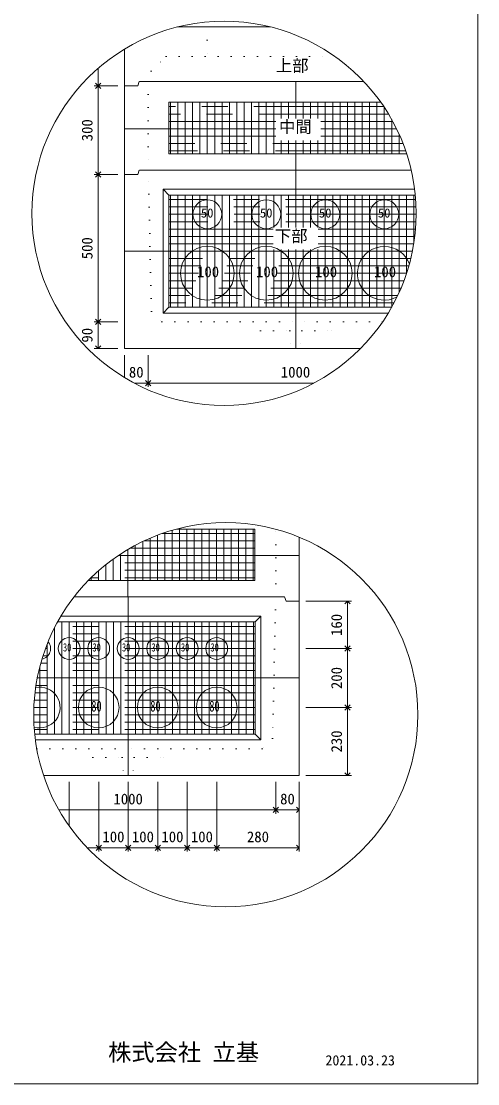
# Model space of a CAD drawing. Units: millimetres, scale not verified. Extents: x -4891 to 18489, y -2331 to 2331.
# Drawn here: x -2945 to -1831, y -1944 to 649 of the extents above; entities that cross this region are included whole.
import ezdxf
from ezdxf.enums import TextEntityAlignment as Align

# ---------------------------------------------------------------- set-up
doc = ezdxf.new("R2010")
doc.units = ezdxf.units.MM
doc.header["$LTSCALE"] = 10
for name, pattern in [('DASHED1', [1.8, 1.2, -0.6]), ('USER2', [50.8, 31.75, -6.35, 6.35, -6.35]), ('USER5', [3.185, 0.01, -3.175])]:
    doc.linetypes.add(name, pattern=pattern)
for name, color, linetype, lineweight in [('0-2_waku', 7, 'Continuous', 18), ('0-3_gaikei', 7, 'Continuous', 18), ('0-4_kakure', 7, 'DASHED1', 5), ('0-5_sunpou', 7, 'Continuous', 5), ('0-8_hole', 7, 'Continuous', 18), ('0-9_uchigawa', 6, 'Continuous', 18), ('0-E_文字１', 7, 'Continuous', 18), ('0-F_コア部分\u3000寸法補助線3', 150, 'USER2', 18), ('1-0_コア部分\u3000寸法補助線2', 150, 'USER2', 18), ('1-1_コア部分\u3000中心補助線', 1, 'Continuous', 18), ('1-2_コア部分\u3000寸法補助線', 7, 'USER2', 5), ('1-3_uchigawa2', 6, 'USER2', 18)]:
    doc.layers.add(name, color=color, linetype=linetype, lineweight=lineweight)
doc.styles.add('ＭＳ ゴシック', font='')
doc.styles.get('ＭＳ ゴシック').set_extended_font_data('MS Gothic')

# ---------------------------------------------------------------- blocks, each defined once
blk = doc.blocks.new('_Open90')
at = {"layer": '0-5_sunpou'}
blk.add_line((0, 0), (-1, 0), dxfattribs=at)
blk.add_lwpolyline([(-0.5, 0.5), (0, 0), (-0.5, -0.5)], dxfattribs=at)

msp = doc.modelspace()

# ---------------------------------------------------------------- linework, layer by layer
at = {"layer": '0-2_waku'}
for p in [(-1830.78, 2331.06), (-4890.78, -1943.94), (-4890.78, -1943.94), (-4890.78, -1943.94), (-4890.78, -1943.94)]:
    msp.add_line(p, (-1830.78, -1943.94), dxfattribs=at)
at = {"layer": '0-3_gaikei'}
for p, q in [((-2563.53, 635.41), (-2509.48, 635.41)), ((-2563.53, 635.41), (-2509.48, 635.41)), ((-2563.53, 635.41), (-2509.48, 635.41)), ((-2336.43, 635.41), (-2563.53, 635.41)), ((-2563.48, 635.41), (-2336.43, 635.41)), ((-2563.48, 635.41), (-2336.43, 635.41)), ((-2693.08, 491.41), (-2693.08, 581.43)), ((-2657.08, 502.21), (-2660.68, 491.41)), ((-2274.87, 502.21), (-2656.47, 502.21)), ((-2108.89, 502.21), (-2275.48, 502.21)), ((-2693.08, 491.41), (-2693.08, -149.39)), ((-2660.68, 491.41), (-2693.08, 491.41)), ((-2660.68, 491.41), (-2693.08, 491.41)), ((-2657.08, 286.21), (-2660.68, 275.41)), ((-2274.87, 286.21), (-2656.47, 286.21)), ((-1993.18, 286.21), (-2275.48, 286.21)), ((-2660.68, 275.41), (-2693.08, 275.41)), ((-2660.68, 275.41), (-2693.08, 275.41)), ((-2693.08, -149.39), (-2116.78, -149.39)), ((-2693.08, -149.39), (-2116.78, -149.39)), ((-2693.08, -149.39), (-2116.78, -149.39)), ((-2266.38, -967.97), (-2266.38, -610.02)), ((-2302.38, -755.57), (-2298.78, -766.37)), ((-2266.38, -766.37), (-2298.78, -766.37))]:
    msp.add_line(p, q, dxfattribs=at)
for points in [[(-2890.69, -1191.17), (-2266.38, -1191.17), (-2266.38, -766.37)], [(-2881.55, -1191.17), (-2266.38, -1191.17), (-2266.38, -766.37)], [(-2302.38, -755.57), (-2683.98, -755.57), (-2816.05, -755.57)]]:
    msp.add_lwpolyline(points, dxfattribs=at)
at = {"layer": '0-4_kakure', "linetype": 'USER5', "lineweight": 18}
for p, q in [((-2491.48, 635.41), (-2491.48, 647.53)), ((-2491.48, 635.41), (-2491.48, 563.41)), ((-2627.67, 527.41), (-2591.67, 563.41)), ((-2591.67, 563.41), (-2179.39, 563.41)), ((-2627.67, 527.41), (-2634.87, 502.21)), ((-2634.87, 502.21), (-2634.87, 286.21)), ((-2627.44, -59.39), (-2634.87, 286.21)), ((-2627.44, -59.39), (-2601.69, -84.59)), ((-2601.69, -84.59), (-2274.87, -84.59)), ((-2361.27, -106.19), (-2382.87, -84.59)), ((-2063.23, -84.59), (-2274.87, -84.59)), ((-2188.47, -106.19), (-2166.87, -84.59)), ((-2361.27, -106.19), (-2289.27, -106.19)), ((-2289.27, -106.19), (-2286.39, -149.39)), ((-2260.47, -106.19), (-2263.35, -149.39)), ((-2260.47, -106.19), (-2188.47, -106.19)), ((-2323.98, -755.57), (-2323.98, -590.44)), ((-2323.98, -755.57), (-2331.41, -1101.17)), ((-2331.41, -1101.17), (-2357.16, -1126.37)), ((-2907.22, -1126.37), (-2683.98, -1126.37)), ((-2770.38, -1147.97), (-2791.98, -1126.37)), ((-2357.16, -1126.37), (-2683.98, -1126.37)), ((-2597.58, -1147.97), (-2575.98, -1126.37)), ((-2770.38, -1147.97), (-2698.38, -1147.97)), ((-2698.38, -1147.97), (-2695.5, -1191.17)), ((-2669.58, -1147.97), (-2672.46, -1191.17)), ((-2669.58, -1147.97), (-2597.58, -1147.97))]:
    msp.add_line(p, q, dxfattribs=at)
at = {"layer": '0-5_sunpou', "color": 150, "lineweight": 18}
for p, q in [((-2757.39, 534.53), (-2757.39, 504.37)), ((-2708.92, 491.41), (-2766.75, 491.41)), ((-2724.76, 491.41), (-2766.75, 491.41)), ((-2757.39, 478.45), (-2757.39, 288.37)), ((-2708.92, 275.41), (-2766.75, 275.41)), ((-2708.92, 275.41), (-2766.75, 275.41)), ((-2757.39, 262.45), (-2757.39, -71.63)), ((-2708.92, -84.59), (-2766.75, -84.59)), ((-2724.76, -84.59), (-2766.75, -84.59)), ((-2757.39, -97.55), (-2757.39, -136.43)), ((-2708.92, -149.39), (-2766.75, -149.39)), ((-2693.08, -165.23), (-2693.08, -220.44)), ((-2635.48, -165.23), (-2635.48, -243.29)), ((-2635.48, -165.23), (-2635.48, -243.29)), ((-2669.3, -233.93), (-2648.44, -233.93)), ((-2622.52, -233.93), (-2230.66, -233.93)), ((-2250.54, -766.37), (-2139.23, -766.37)), ((-2148.59, -779.33), (-2148.59, -868.61)), ((-2250.54, -881.57), (-2139.23, -881.57)), ((-2250.54, -881.57), (-2139.23, -881.57)), ((-2148.59, -894.53), (-2148.59, -1012.61)), ((-2250.54, -1025.57), (-2139.23, -1025.57)), ((-2250.54, -1025.57), (-2139.23, -1025.57)), ((-2148.59, -1038.53), (-2148.59, -1178.21)), ((-2250.54, -1191.17), (-2139.23, -1191.17)), ((-2827.98, -1207.01), (-2827.98, -1314.82)), ((-2755.98, -1207.01), (-2755.98, -1377.47)), ((-2755.98, -1207.01), (-2755.98, -1377.47)), ((-2683.98, -1207.01), (-2683.98, -1377.47)), ((-2683.98, -1207.01), (-2683.98, -1377.47)), ((-2611.98, -1207.01), (-2611.98, -1377.47)), ((-2611.98, -1207.01), (-2611.98, -1377.47)), ((-2539.98, -1207.01), (-2539.98, -1377.47)), ((-2539.98, -1207.01), (-2539.98, -1377.47)), ((-2467.98, -1207.01), (-2467.98, -1377.47)), ((-2467.98, -1207.01), (-2467.98, -1377.47)), ((-2323.98, -1207.01), (-2323.98, -1285.08)), ((-2323.98, -1207.01), (-2323.98, -1285.08)), ((-2266.38, -1207.01), (-2266.38, -1285.08)), ((-2266.38, -1207.01), (-2266.38, -1377.47)), ((-2852.95, -1275.72), (-2336.94, -1275.72)), ((-2311.02, -1275.72), (-2279.34, -1275.72)), ((-2783.84, -1368.11), (-2768.94, -1368.11)), ((-2743.02, -1368.11), (-2696.94, -1368.11)), ((-2671.02, -1368.11), (-2624.94, -1368.11)), ((-2599.02, -1368.11), (-2552.94, -1368.11)), ((-2527.02, -1368.11), (-2480.94, -1368.11)), ((-2455.02, -1368.11), (-2279.34, -1368.11))]:
    msp.add_line(p, q, dxfattribs=at)
for centre in [(-2449.98, 180.49), (-2445.77, -1043.22)]:
    msp.add_circle(centre, 468.88, dxfattribs=at)
at = {"layer": '0-8_hole'}
for centre, radius in [((-2490.87, 178.21), 35.28), ((-2346.87, 178.21), 35.28), ((-2202.87, 178.21), 35.28), ((-2058.87, 178.21), 35.28), ((-2490.87, 34.21), 65.52), ((-2346.87, 34.21), 65.52), ((-2202.87, 34.21), 65.52), ((-2827.98, -881.57), 26.64), ((-2755.98, -881.57), 26.64), ((-2683.98, -881.57), 26.64), ((-2611.98, -881.57), 26.64), ((-2539.98, -881.57), 26.64), ((-2467.98, -881.57), 26.64), ((-2755.98, -1025.57), 49.68), ((-2611.98, -1025.57), 49.68), ((-2467.98, -1025.57), 49.68)]:
    msp.add_circle(centre, radius, dxfattribs=at)
for centre, radius, start, end in [((-2058.87, 34.21), 65.52, 20.66629, 298.32089), ((-2899.98, -881.57), 26.64, 281.59033, 39.2294), ((-2899.98, -1025.57), 49.68, 253.99064, 101.55918)]:
    msp.add_arc(centre, radius, start, end, dxfattribs=at)
at = {"layer": '0-9_uchigawa'}
for p, q in [((-2598.87, 239.41), (-2584.47, 225.01)), ((-2598.87, -62.99), (-2598.87, 239.41)), ((-2584.47, 225.01), (-2274.87, 225.01)), ((-2584.47, -48.59), (-2584.47, 225.01)), ((-2274.87, 225.01), (-1983.22, 225.01)), ((-2598.87, -62.99), (-2584.47, -48.59)), ((-2584.47, -48.59), (-2040.87, -48.59)), ((-2598.87, -62.99), (-2049.28, -62.99)), ((-2359.98, -1104.77), (-2359.98, -802.37)), ((-2374.38, -1090.37), (-2374.38, -816.77)), ((-2912.27, -1090.37), (-2374.38, -1090.37)), ((-2910.59, -1104.77), (-2359.98, -1104.77)), ((-2359.98, -1104.77), (-2374.38, -1090.37))]:
    msp.add_line(p, q, dxfattribs=at)
for points in [[(-2598.87, 239.41), (-2274.87, 239.41), (-1984.82, 239.41)], [(-2856.34, -816.77), (-2683.98, -816.77), (-2374.38, -816.77), (-2359.98, -802.37)], [(-2848.06, -802.37), (-2683.98, -802.37), (-2359.98, -802.37)]]:
    msp.add_lwpolyline(points, dxfattribs=at)
at = {"layer": '0-F_コア部分\u3000寸法補助線3'}
for p, q in [((-2580.87, 325.81), (-2580.87, 451.81)), ((-2544.87, 325.81), (-2544.87, 451.81)), ((-2508.87, 325.81), (-2508.87, 451.81)), ((-2472.87, 325.81), (-2472.87, 451.81)), ((-2436.87, 325.81), (-2436.87, 451.81)), ((-2400.87, 325.81), (-2400.87, 451.81)), ((-2364.87, 325.81), (-2364.87, 451.81)), ((-2328.87, 325.81), (-2328.87, 451.81)), ((-2292.87, 412.04), (-2292.87, 451.81)), ((-2256.87, 412.04), (-2256.87, 451.81)), ((-2220.87, 412.04), (-2220.87, 451.81)), ((-2184.87, 325.81), (-2184.87, 451.81)), ((-2148.87, 325.81), (-2148.87, 451.81)), ((-2112.87, 325.81), (-2112.87, 451.81)), ((-2076.87, 325.81), (-2076.87, 451.81)), ((-2323.87, 405.01), (-2584.47, 405.01)), ((-2038.35, 405.01), (-2213.71, 405.01)), ((-2040.87, 325.81), (-2040.87, 409.57)), ((-2323.87, 369.01), (-2584.47, 369.01)), ((-2020.67, 369.01), (-2213.71, 369.01)), ((-2292.87, 325.81), (-2292.87, 358.14)), ((-2256.87, 325.81), (-2256.87, 358.14)), ((-2220.87, 325.81), (-2220.87, 358.14)), ((-2004.87, 325.81), (-2004.87, 327.88)), ((-1982.32, 214.21), (-2584.47, 214.21)), ((-2580.87, -48.59), (-2580.87, 225.01)), ((-2544.87, -48.59), (-2544.87, 225.01)), ((-2508.87, -48.59), (-2508.87, 225.01)), ((-2472.87, -48.59), (-2472.87, 225.01)), ((-2436.87, -48.59), (-2436.87, 225.01)), ((-2400.87, -48.59), (-2400.87, 225.01)), ((-2364.87, -48.59), (-2364.87, 225.01)), ((-2328.87, 146.24), (-2328.87, 225.01)), ((-2292.87, 146.24), (-2292.87, 225.01)), ((-2256.87, 146.24), (-2256.87, 225.01)), ((-2220.87, 146.24), (-2220.87, 225.01)), ((-2184.87, -48.59), (-2184.87, 225.01)), ((-2148.87, -48.59), (-2148.87, 225.01)), ((-2112.87, -48.59), (-2112.87, 225.01)), ((-2076.87, -48.59), (-2076.87, 225.01)), ((-2040.87, -48.59), (-2040.87, 225.01)), ((-2004.87, 33.11), (-2004.87, 225.01)), ((-1981.11, 178.21), (-2584.47, 178.21)), ((-2330.49, 142.21), (-2584.47, 142.21)), ((-1982.67, 142.21), (-2220.33, 142.21)), ((-2330.49, 106.21), (-2584.47, 106.21)), ((-1987.02, 106.21), (-2220.33, 106.21)), ((-2328.87, -48.59), (-2328.87, 92.34)), ((-2292.87, -48.59), (-2292.87, 92.34)), ((-2256.87, -48.59), (-2256.87, 92.34)), ((-2220.87, -48.59), (-2220.87, 92.34)), ((-1994.26, 70.21), (-2584.47, 70.21)), ((-2004.5, 34.21), (-2584.47, 34.21)), ((-2017.98, -1.79), (-2584.47, -1.79)), ((-2035.01, -37.79), (-2584.47, -37.79)), ((-2558.59, -715.97), (-2558.59, -589.97)), ((-2522.59, -715.97), (-2522.59, -589.97)), ((-2486.59, -715.97), (-2486.59, -589.97)), ((-2450.59, -715.97), (-2450.59, -589.97)), ((-2414.59, -715.97), (-2414.59, -589.97)), ((-2378.59, -715.97), (-2378.59, -589.97)), ((-2630.59, -715.97), (-2630.59, -612.31)), ((-2594.59, -715.97), (-2594.59, -598.59)), ((-2374.99, -636.77), (-2679.54, -636.77)), ((-2666.59, -715.97), (-2666.59, -629.6)), ((-2374.99, -672.77), (-2733.2, -672.77)), ((-2702.59, -715.97), (-2702.59, -650.94)), ((-2738.59, -715.97), (-2738.59, -677.02)), ((-2774.59, -715.97), (-2774.59, -708.97)), ((-2374.38, -827.57), (-2862.11, -827.57)), ((-2845.98, -1090.37), (-2845.98, -816.77)), ((-2809.98, -1090.37), (-2809.98, -816.77)), ((-2773.98, -1090.37), (-2773.98, -816.77)), ((-2737.98, -1090.37), (-2737.98, -816.77)), ((-2701.98, -1090.37), (-2701.98, -816.77)), ((-2665.98, -1090.37), (-2665.98, -816.77)), ((-2629.98, -1090.37), (-2629.98, -816.77)), ((-2593.98, -1090.37), (-2593.98, -816.77)), ((-2557.98, -1090.37), (-2557.98, -816.77)), ((-2521.98, -1090.37), (-2521.98, -816.77)), ((-2485.98, -1090.37), (-2485.98, -816.77)), ((-2449.98, -1090.37), (-2449.98, -816.77)), ((-2413.98, -1090.37), (-2413.98, -816.77)), ((-2377.98, -1090.37), (-2377.98, -816.77)), ((-2881.98, -1090.37), (-2881.98, -871.27)), ((-2374.38, -863.57), (-2878.87, -863.57)), ((-2374.38, -899.57), (-2892.1, -899.57)), ((-2374.38, -935.57), (-2902.12, -935.57)), ((-2374.38, -971.57), (-2909.14, -971.57)), ((-2374.38, -1007.57), (-2913.29, -1007.57)), ((-2374.38, -1043.57), (-2914.65, -1043.57)), ((-2374.38, -1079.57), (-2913.24, -1079.57))]:
    msp.add_line(p, q, dxfattribs=at)
at = {"layer": '1-0_コア部分\u3000寸法補助線2'}
for p, q in [((-2562.87, 325.81), (-2562.87, 451.81)), ((-2526.87, 325.81), (-2526.87, 451.81)), ((-2490.87, 325.81), (-2490.87, 451.81)), ((-2454.87, 325.81), (-2454.87, 451.81)), ((-2382.87, 325.81), (-2382.87, 451.81)), ((-2310.87, 412.04), (-2310.87, 451.81)), ((-2238.87, 412.04), (-2238.87, 451.81)), ((-2166.87, 325.81), (-2166.87, 451.81)), ((-2094.87, 325.81), (-2094.87, 451.81)), ((-2048.69, 423.01), (-2584.47, 423.01)), ((-2022.87, 325.81), (-2022.87, 373.94)), ((-2013.21, 351.01), (-2584.47, 351.01)), ((-2310.87, 325.81), (-2310.87, 358.14)), ((-2238.87, 325.81), (-2238.87, 358.14)), ((-2526.87, -48.59), (-2526.87, 225.01)), ((-2490.87, -48.59), (-2490.87, 225.01)), ((-2454.87, -48.59), (-2454.87, 225.01)), ((-2382.87, -48.59), (-2382.87, 225.01)), ((-2310.87, 146.24), (-2310.87, 225.01)), ((-2238.87, 146.24), (-2238.87, 225.01)), ((-2166.87, -48.59), (-2166.87, 225.01)), ((-2094.87, -48.59), (-2094.87, 225.01)), ((-2022.87, -12.96), (-2022.87, 225.01)), ((-1981.37, 196.21), (-2584.47, 196.21)), ((-2330.49, 124.21), (-2584.47, 124.21)), ((-1984.49, 124.21), (-2220.33, 124.21)), ((-2310.87, -48.59), (-2310.87, 92.34)), ((-2238.87, -48.59), (-2238.87, 92.34)), ((-1998.99, 52.21), (-2584.47, 52.21)), ((-2026.03, -19.79), (-2584.47, -19.79)), ((-2576.59, -715.97), (-2576.59, -592.97)), ((-2504.59, -715.97), (-2504.59, -589.97)), ((-2432.59, -715.97), (-2432.59, -589.97)), ((-2648.59, -715.97), (-2648.59, -620.48)), ((-2374.99, -618.77), (-2644.99, -618.77)), ((-2720.59, -715.97), (-2720.59, -663.33)), ((-2374.99, -690.77), (-2755.01, -690.77)), ((-2791.98, -1090.37), (-2791.98, -816.77)), ((-2719.98, -1090.37), (-2719.98, -816.77)), ((-2647.98, -1090.37), (-2647.98, -816.77)), ((-2575.98, -1090.37), (-2575.98, -816.77)), ((-2503.98, -1090.37), (-2503.98, -816.77)), ((-2431.98, -1090.37), (-2431.98, -816.77)), ((-2374.38, -845.57), (-2870.96, -845.57)), ((-2863.98, -1090.37), (-2863.98, -831.21)), ((-2899.98, -1090.37), (-2899.98, -926.86)), ((-2374.38, -917.57), (-2897.5, -917.57)), ((-2374.38, -989.57), (-2911.57, -989.57)), ((-2374.38, -1061.57), (-2914.29, -1061.57))]:
    msp.add_line(p, q, dxfattribs=at)
at = {"layer": '1-1_コア部分\u3000中心補助線'}
for p, q in [((-2274.87, 412.04), (-2274.87, 502.21)), ((-2323.87, 387.01), (-2693.08, 387.01)), ((-2029.03, 387.01), (-2213.71, 387.01)), ((-2274.87, 286.21), (-2274.87, 358.14)), ((-2274.87, 146.24), (-2274.87, 286.21)), ((-2692.47, 88.21), (-1990.27, 88.21)), ((-2274.87, -149.39), (-2274.87, 92.34)), ((-2684.59, -755.57), (-2684.59, -639.73)), ((-2267.61, -654.77), (-2708.36, -654.77)), ((-2683.98, -1191.17), (-2683.98, -755.57)), ((-2906, -953.57), (-2266.38, -953.57))]:
    msp.add_line(p, q, dxfattribs=at)
at = {"layer": '1-2_コア部分\u3000寸法補助線'}
for p, q in [((-2060.14, 441.01), (-2584.47, 441.01)), ((-2562.87, 325.81), (-2562.87, 451.81)), ((-2490.87, 325.81), (-2490.87, 451.81)), ((-2418.87, 325.81), (-2418.87, 451.81)), ((-2346.87, 325.81), (-2346.87, 451.81)), ((-2202.87, 325.81), (-2202.87, 451.81)), ((-2130.87, 325.81), (-2130.87, 451.81)), ((-2058.87, 325.81), (-2058.87, 439.1)), ((-2006.6, 333.01), (-2584.47, 333.01)), ((-2562.87, -48.59), (-2562.87, 225.01)), ((-2490.87, -48.59), (-2490.87, 225.01)), ((-2418.87, -48.59), (-2418.87, 225.01)), ((-2346.87, -48.59), (-2346.87, 225.01)), ((-2202.87, -48.59), (-2202.87, 225.01)), ((-2130.87, -48.59), (-2130.87, 225.01)), ((-2058.87, -48.59), (-2058.87, 225.01)), ((-1986.87, 107.18), (-1986.87, 225.01)), ((-1981.54, 160.21), (-2584.47, 160.21)), ((-2010.82, 16.21), (-2584.47, 16.21)), ((-2540.59, -715.97), (-2540.59, -589.97)), ((-2468.59, -715.97), (-2468.59, -589.97)), ((-2396.59, -715.97), (-2396.59, -589.97)), ((-2612.59, -715.97), (-2612.59, -605.03)), ((-2374.99, -600.77), (-2600.97, -600.77)), ((-2756.59, -715.97), (-2756.59, -692.17)), ((-2374.99, -708.77), (-2774.39, -708.77)), ((-2827.98, -1090.37), (-2827.98, -816.77)), ((-2755.98, -1090.37), (-2755.98, -816.77)), ((-2611.98, -1090.37), (-2611.98, -816.77)), ((-2539.98, -1090.37), (-2539.98, -816.77)), ((-2467.98, -1090.37), (-2467.98, -816.77)), ((-2395.98, -1090.37), (-2395.98, -816.77)), ((-2374.38, -881.57), (-2885.9, -881.57)), ((-2899.98, -1090.37), (-2899.98, -926.86)), ((-2374.38, -1025.57), (-2914.32, -1025.57))]:
    msp.add_line(p, q, dxfattribs=at)
at = {"layer": '1-3_uchigawa2'}
for p, q in [((-2584.47, 451.81), (-2274.87, 451.81)), ((-2584.47, 451.81), (-2584.47, 325.81)), ((-2067.58, 451.81), (-2274.87, 451.81)), ((-2584.47, 325.81), (-2274.87, 325.81)), ((-2004.19, 325.81), (-2274.87, 325.81)), ((-2374.99, -589.97), (-2565.82, -589.97)), ((-2374.99, -589.97), (-2374.99, -715.97)), ((-2781.56, -715.97), (-2684.59, -715.97)), ((-2374.99, -715.97), (-2684.59, -715.97))]:
    msp.add_line(p, q, dxfattribs=at)

# ---------------------------------------------------------------- block references
at = {"layer": '0-5_sunpou', "xscale": 12.96, "yscale": 12.96}
for p, rotation in [((-2757.39, 491.41), 270), ((-2757.39, 491.41), 90), ((-2757.39, 275.41), 270), ((-2757.39, 275.41), 90), ((-2757.39, -84.59), 270), ((-2757.39, -84.59), 90), ((-2757.39, -149.39), 270), ((-2635.48, -233.93), 180), ((-2148.59, -766.37), 90), ((-2148.59, -881.57), 270), ((-2148.59, -881.57), 90), ((-2148.59, -1025.57), 270), ((-2148.59, -1025.57), 90), ((-2148.59, -1191.17), 270), ((-2323.98, -1275.72), 180), ((-2755.98, -1368.11), 180), ((-2683.98, -1368.11), 180), ((-2611.98, -1368.11), 180), ((-2539.98, -1368.11), 180), ((-2467.98, -1368.11), 180)]:
    msp.add_blockref('_Open90', p, dxfattribs=dict(at, rotation=rotation))
for p in [(-2635.48, -233.93), (-2323.98, -1275.72), (-2266.38, -1275.72), (-2755.98, -1368.11), (-2683.98, -1368.11), (-2611.98, -1368.11), (-2539.98, -1368.11), (-2467.98, -1368.11), (-2266.38, -1368.11)]:
    msp.add_blockref('_Open90', p, dxfattribs=at)

# ---------------------------------------------------------------- texts
at = {"layer": '0-5_sunpou', "style": 'ＭＳ ゴシック'}
for s, p in [('300', (-2763.15, 356.41)), ('500', (-2763.15, 68.41)), ('90', (-2763.15, -134.99)), ('160', (-2154.35, -850.97)), ('200', (-2154.35, -980.57)), ('230', (-2154.35, -1135.37))]:
    msp.add_text(s, height=26.39, rotation=90, dxfattribs=at).set_placement(p, align=Align.BOTTOM_LEFT)
for s, p in [('80', (-2682.28, -228.17)), ('1000', (-2311.48, -228.17)), ('1000', (-2719.98, -1269.96)), ('80', (-2313.18, -1269.96)), ('100', (-2746.98, -1362.35)), ('100', (-2674.98, -1362.35)), ('100', (-2602.98, -1362.35)), ('100', (-2530.98, -1362.35)), ('280', (-2394.18, -1362.35))]:
    msp.add_text(s, height=26.39, dxfattribs=at).set_placement(p, align=Align.BOTTOM_LEFT)
at = {"layer": '0-E_文字１', "style": 'ＭＳ ゴシック'}
for s, height, p in [('上部', 29.33, (-2323.67, 517.78)), ('中間', 29.33, (-2315.95, 368.31)), ('50', 22.43, (-2506.42, 163.57)), ('50', 22.43, (-2362.42, 163.57)), ('50', 22.43, (-2218.42, 163.57)), ('50', 22.43, (-2074.42, 163.57)), ('下部', 29.33, (-2326.18, 102.06)), ('100', 26.39, (-2516.03, 16.81)), ('100', 26.39, (-2372.03, 16.81)), ('100', 26.39, (-2228.03, 16.81)), ('100', 26.39, (-2084.03, 16.81)), ('株式会社 立基', 41.57, (-2733.01, -1900.46)), ('2021.03.23', 24.94, (-2202.5, -1906.67))]:
    msp.add_text(s, height=height, dxfattribs=at).set_placement(p, align=Align.BOTTOM_LEFT)
at = {"layer": '0-E_文字１', "style": 'ＭＳ ゴシック', "width": 0.7}
for s, height, p in [('30', 20.19, (-2843.1, -894.92)), ('30', 20.19, (-2771.1, -894.92)), ('30', 20.19, (-2699.1, -894.92)), ('30', 20.19, (-2627.1, -894.92)), ('30', 20.19, (-2555.1, -894.92)), ('30', 20.19, (-2483.1, -894.92)), ('80', 26.39, (-2774.03, -1043.35)), ('80', 26.39, (-2630.03, -1043.35)), ('80', 26.39, (-2486.03, -1043.35))]:
    msp.add_text(s, height=height, dxfattribs=at).set_placement(p, align=Align.BOTTOM_LEFT)

doc.saveas('drawing.dxf')
